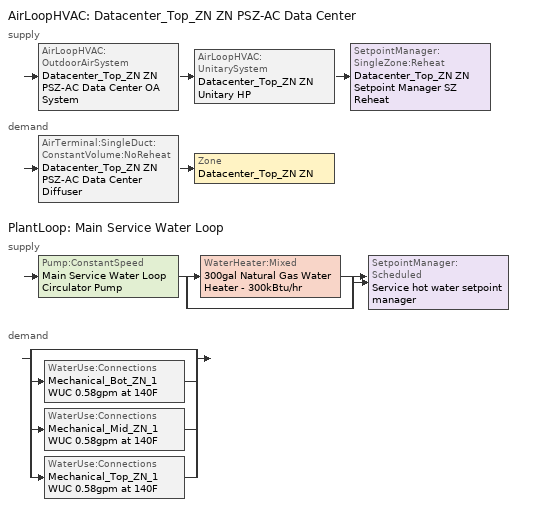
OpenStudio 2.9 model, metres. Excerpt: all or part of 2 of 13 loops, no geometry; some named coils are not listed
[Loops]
AirLoopHVAC 'Datacenter_Top_ZN ZN PSZ-AC Data Center'
 supply: AirLoopHVAC:OutdoorAirSystem 'Datacenter_Top_ZN ZN PSZ-AC Data Center OA System' > AirLoopHVAC:UnitarySystem 'Datacenter_Top_ZN ZN Unitary HP' > SetpointManager:SingleZone:Reheat 'Datacenter_Top_ZN ZN Setpoint Manager SZ Reheat'
 demand: AirTerminal:SingleDuct:ConstantVolume:NoReheat 'Datacenter_Top_ZN ZN PSZ-AC Data Center Diffuser' > Zone 'Datacenter_Top_ZN ZN'
PlantLoop 'Main Service Water Loop'
 supply: Pump:ConstantSpeed 'Main Service Water Loop Circulator Pump' > split
  | WaterHeater:Mixed '300gal Natural Gas Water Heater - 300kBtu/hr'
  | bypass
  join > SetpointManager:Scheduled 'Service hot water setpoint manager'
 demand: split
  | bypass
  | WaterUse:Connections 'Mechanical_Bot_ZN_1 WUC 0.58gpm at 140F'
  | WaterUse:Connections 'Mechanical_Mid_ZN_1 WUC 0.58gpm at 140F'
  | WaterUse:Connections 'Mechanical_Top_ZN_1 WUC 0.58gpm at 140F'
[Sizing:Zone]
Datacenter_Top_ZN ZN: Zone Cooling Design Supply Air Temperature Input Method=SupplyAirTemperature; Zone Cooling Design Supply Air Temperature {C}=12.7778; Zone Cooling Design Supply Air Temperature Difference {deltaC}=11.11; Zone Heating Design Supply Air Temperature Input Method=SupplyAirTemperature; Zone Heating Design Supply Air Temperature {C}=40; Zone Heating Design Supply Air Temperature Difference {deltaC}=11.11; Zone Cooling Design Supply Air Humidity Ratio {kg-H2O/kg-air}=0.0085; Zone Heating Design Supply Air Humidity Ratio {kg-H2O/kg-air}=0.008; Cooling Design Air Flow Method=DesignDay; Heating Design Air Flow Method=DesignDay; Account for Dedicated Outdoor Air System=No; Dedicated Outdoor Air System Control Strategy=NeutralSupplyAir; Dedicated Outdoor Air Low Setpoint Temperature for Design {C}=autosize; Dedicated Outdoor Air High Setpoint Temperature for Design {C}=autosize
[Zone equipment]
Datacenter_Top_ZN ZN: Datacenter_Top_ZN ZN PSZ-AC Data Center Diffuser
[PlantLoop]
Main Service Water Loop: Glycol Concentration=0; Maximum Loop Temperature {C}=60; Minimum Loop Temperature {C}=10; Plant Loop Volume {m3}=Autocalculate; Load Distribution Scheme=Optimal
[Sizing:Plant]
Main Service Water Loop: Loop Type=Heating; Design Loop Exit Temperature {C}=60; Loop Design Temperature Difference {deltaC}=5; Sizing Option=NonCoincident; Zone Timesteps in Averaging Window=1; Coincident Sizing Factor Mode=None
[SetpointManager:Scheduled]
Service hot water setpoint manager: Control Variable=Temperature; Schedule=Service Water Loop Temp - 140F
[Pump:ConstantSpeed]
Main Service Water Loop Circulator Pump: Rated Flow Rate {m3/s}=autosize; Rated Pump Head {Pa}=29891; Rated Power Consumption {W}=autosize; Motor Efficiency=0.3; Fraction of Motor Inefficiencies to Fluid Stream=0; Pump Control Type=Intermittent; Design Power Sizing Method=PowerPerFlowPerPressure; Design Electric Power per Unit Flow Rate {W/(m3/s)}=348701.1; Design Shaft Power per Unit Flow Rate per Unit Head {W-s/m3-Pa}=1.28205
[AirLoopHVAC]
Datacenter_Top_ZN ZN PSZ-AC Data Center: Availability Schedule=Always On Discrete; Design Supply Air Flow Rate {m3/s}=AutoSize
[Sizing:System]
Datacenter_Top_ZN ZN PSZ-AC Data Center: Type of Load to Size On=Sensible; Design Outdoor Air Flow Rate {m3/s}=Autosize; Central Heating Maximum System Air Flow Ratio=1; Preheat Design Temperature {C}=7.22222; Preheat Design Humidity Ratio {kg-H2O/kg-Air}=0.008; Precool Design Temperature {C}=12.7778; Precool Design Humidity Ratio {kg-H2O/kg-Air}=0.008; Central Cooling Design Supply Air Temperature {C}=12.7778; Central Heating Design Supply Air Temperature {C}=40; Sizing Option=Coincident; 100% Outdoor Air in Cooling=No; 100% Outdoor Air in Heating=No; Central Cooling Design Supply Air Humidity Ratio {kg-H2O/kg-Air}=0.0085; Central Heating Design Supply Air Humidity Ratio {kg-H2O/kg-Air}=0.008; Cooling Design Air Flow Method=DesignDay; Cooling Design Air Flow Rate {m3/s}=0; Heating Design Air Flow Method=DesignDay; Heating Design Air Flow Rate {m3/s}=0; System Outdoor Air Method=ZoneSum; Zone Maximum Outdoor Air Fraction=1; Cooling Supply Air Flow Rate Per Floor Area {m3/s-m2}=0.00996765; Cooling Fraction of Autosized Cooling Supply Air Flow Rate=1; Cooling Supply Air Flow Rate Per Unit Cooling Capacity {m3/s-W}=3.94755e-05; Heating Supply Air Flow Rate Per Floor Area {m3/s-m2}=0.00996765; Heating Fraction of Autosized Heating Supply Air Flow Rate=1; Heating Fraction of Autosized Cooling Supply Air Flow Rate=1; Heating Supply Air Flow Rate Per Unit Heating Capacity {m3/s-W}=3.15882e-05; Cooling Design Capacity Method=CoolingDesignCapacity; Cooling Design Capacity {W}=autosize; Cooling Design Capacity Per Floor Area {W/m2}=234.7; Fraction of Autosized Cooling Design Capacity=1; Heating Design Capacity Method=HeatingDesignCapacity; Heating Design Capacity {W}=autosize; Heating Design Capacity Per Floor Area {W/m2}=157; Fraction of Autosized Heating Design Capacity=1; Central Cooling Capacity Control Method=OnOff
[Controller:OutdoorAir]
Datacenter_Top_ZN ZN PSZ-AC Data Center OA System Controller: Minimum Outdoor Air Flow Rate {m3/s}=autosize; Maximum Outdoor Air Flow Rate {m3/s}=Autosize; Economizer Control Type=NoEconomizer; Economizer Control Action Type=ModulateFlow; Economizer Maximum Limit Dry-Bulb Temperature {C}=28; Economizer Maximum Limit Enthalpy {J/kg}=64000; Lockout Type=NoLockout; Minimum Limit Type=FixedMinimum; Minimum Outdoor Air Schedule=Always On Discrete; Controller Mechanical Ventilation=Controller Mechanical Ventilation 4; High Humidity Control=No; Heat Recovery Bypass Control Type=BypassWhenWithinEconomizerLimits
[Controller:MechanicalVentilation]
Controller Mechanical Ventilation 4: Availability Schedule=Always On Discrete; System Outdoor Air Method=ZoneSum
[AirLoopHVAC:OutdoorAirSystem]
Datacenter_Top_ZN ZN PSZ-AC Data Center OA System: Controller=Datacenter_Top_ZN ZN PSZ-AC Data Center OA System Controller
[SetpointManager:SingleZone:Reheat]
Datacenter_Top_ZN ZN Setpoint Manager SZ Reheat: Minimum Supply Air Temperature {C}=12.7778; Maximum Supply Air Temperature {C}=40; Control Zone=Datacenter_Top_ZN ZN
[Fan:OnOff]
Datacenter_Top_ZN ZN PSZ-AC Data Center Fan: Availability Schedule=Always On Discrete; Fan Total Efficiency=0.54; Pressure Rise {Pa}=622.722; Maximum Flow Rate {m3/s}=autosize; Motor Efficiency=0.9; Motor In Airstream Fraction=1; Fan Power Ratio Function of Speed Ratio Curve=Fan On Off Power Curve 3; Fan Efficiency Ratio Function of Speed Ratio Curve=Fan On Off Efficiency Curve 3
[Coil:Heating:Electric]
Datacenter_Top_ZN ZN PSZ-AC Data Center Electric Backup Htg Coil: Availability Schedule=Always On Discrete; Efficiency=1
[AirLoopHVAC:UnitarySystem]
Datacenter_Top_ZN ZN Unitary HP: Control Type=Load; Controlling Zone or Thermostat Location=Datacenter_Top_ZN ZN; Dehumidification Control Type=None; Supply Fan=Datacenter_Top_ZN ZN PSZ-AC Data Center Fan; Fan Placement=BlowThrough; Supply Air Fan Operating Mode Schedule=Always On Discrete; Heating Coil=Datacenter_Top_ZN ZN PSZ-AC Data Center Water-to-Air HP Htg Coil; DX Heating Coil Sizing Ratio=1; Cooling Coil=Datacenter_Top_ZN ZN PSZ-AC Data Center Water-to-Air HP Clg Coil; Use DOAS DX Cooling Coil=No; DOAS DX Cooling Coil Leaving Minimum Air Temperature {C}=2; Latent Load Control=SensibleOnlyLoadControl; Supplemental Heating Coil=Datacenter_Top_ZN ZN PSZ-AC Data Center Electric Backup Htg Coil; Supply Air Flow Rate During Cooling Operation {m3/s}=Autosize; Supply Air Flow Rate During Heating Operation {m3/s}=Autosize; Supply Air Flow Rate When No Cooling or Heating is Required {m3/s}=Autosize; Maximum Supply Air Temperature {C}=80; Maximum Outdoor Dry-Bulb Temperature for Supplemental Heater Operation {C}=4.44444; Maximum Cycling Rate {cycles/hr}=2.5; Heat Pump Time Constant {s}=60; Fraction of On-Cycle Power Use=0.01; Heat Pump Fan Delay Time {s}=60; Ancilliary On-Cycle Electric Power {W}=0; Ancilliary Off-Cycle Electric Power {W}=0
[AirTerminal:SingleDuct:ConstantVolume:NoReheat]
Datacenter_Top_ZN ZN PSZ-AC Data Center Diffuser: Availability Schedule=Always On Discrete; Maximum Air Flow Rate {m3/s}=AutoSize
[WaterHeater:Mixed]
300gal Natural Gas Water Heater - 300kBtu/hr: Tank Volume {m3}=1.13562; Setpoint Temperature Schedule=Service Water Loop Temp - 140F; Deadband Temperature Difference {deltaC}=2; Maximum Temperature Limit {C}=60; Heater Control Type=Cycle; Heater Maximum Capacity {W}=87921.3; Heater Fuel Type=NaturalGas; Heater Thermal Efficiency=0.78; Off Cycle Parasitic Fuel Consumption Rate {W}=2770.99; Off Cycle Parasitic Fuel Type=NaturalGas; Off Cycle Parasitic Heat Fraction to Tank=0.8; On Cycle Parasitic Fuel Consumption Rate {W}=2770.99; On Cycle Parasitic Fuel Type=NaturalGas; Ambient Temperature Indicator=Schedule; Ambient Temperature Schedule=Water Heater Ambient Temp Schedule - 71.6f; Off Cycle Loss Coefficient to Ambient Temperature {W/K}=6; On Cycle Loss Coefficient to Ambient Temperature {W/K}=6; Use Side Effectiveness=1; Source Side Effectiveness=1; Use Side Design Flow Rate {m3/s}=autosize; Source Side Design Flow Rate {m3/s}=autosize; Indirect Water Heating Recovery Time {hr}=1.5; Source Side Flow Control Mode=IndirectHeatPrimarySetpoint
[WaterUse:Connections]
Name | Water Use Equipment Name 1
Mechanical_Bot_ZN_1 WUC 0.58gpm at 140F | Mechanical_Bot_ZN_1 Service Water Use 0.58gpm at 140F
Mechanical_Mid_ZN_1 WUC 0.58gpm at 140F | Mechanical_Mid_ZN_1 Service Water Use 0.58gpm at 140F
Mechanical_Top_ZN_1 WUC 0.58gpm at 140F | Mechanical_Top_ZN_1 Service Water Use 0.58gpm at 140F
[WaterUse:Equipment:Definition] Peak Flow Rate {m3/s}=3.65923e-05; Sensible Fraction Schedule=Fraction Sensible - 0.2; Latent Fraction Schedule=Fraction Latent - 0.05
Name | Target Temperature Schedule
Main Service Water Use Def 0.58gpm | Mixed Water At Faucet Temp - 140F
Main Service Water Use Def 0.58gpm 1 | Mixed Water At Faucet Temp - 140F 1
Main Service Water Use Def 0.58gpm 2 | Mixed Water At Faucet Temp - 140F 2
[WaterUse:Equipment] Flow Rate Fraction Schedule=OfficeLarge BLDG_SWH_SCH
Name | Water Use Equipment Definition | Space
Mechanical_Bot_ZN_1 Service Water Use 0.58gpm at 140F | Main Service Water Use Def 0.58gpm | Mechanical_Bot_ZN_1
Mechanical_Mid_ZN_1 Service Water Use 0.58gpm at 140F | Main Service Water Use Def 0.58gpm 1 | Mechanical_Mid_ZN_1
Mechanical_Top_ZN_1 Service Water Use 0.58gpm at 140F | Main Service Water Use Def 0.58gpm 2 | Mechanical_Top_ZN_1
[Schedule:Constant]
Always On Discrete: Value=1
[Schedule:Ruleset]
Service Water Loop Temp - 140F: Default Day Schedule=Service Water Loop Temp - 140F Default
Water Heater Ambient Temp Schedule - 71.6f: Default Day Schedule=Water Heater Ambient Temp Schedule - 71.6f Default
Fraction Sensible - 0.2: Default Day Schedule=Fraction Sensible - 0.2 Default
Fraction Latent - 0.05: Default Day Schedule=Fraction Latent - 0.05 Default
Mixed Water At Faucet Temp - 140F: Default Day Schedule=Mixed Water At Faucet Temp - 140F Default
OfficeLarge BLDG_SWH_SCH: Default Day Schedule=OfficeLarge BLDG_SWH_SCH Default; Summer Design Day Schedule=OfficeLarge BLDG_SWH_SCH Summer Design Day; Winter Design Day Schedule=OfficeLarge BLDG_SWH_SCH Winter Design Day
Mixed Water At Faucet Temp - 140F 1: Default Day Schedule=Mixed Water At Faucet Temp - 140F Default 1
Mixed Water At Faucet Temp - 140F 2: Default Day Schedule=Mixed Water At Faucet Temp - 140F Default 2
[Schedule:Day]
Service Water Loop Temp - 140F Default; Mixed Water At Faucet Temp - 140F Default; Mixed Water At Faucet Temp - 140F Default 1; Mixed Water At Faucet Temp - 140F Default 2: 24, 0, 60
Water Heater Ambient Temp Schedule - 71.6f Default: 24, 0, 22
Fraction Sensible - 0.2 Default: 24, 0, 0.2
Fraction Latent - 0.05 Default: 24, 0, 0.05
OfficeLarge BLDG_SWH_SCH Default: 6, 0, 0, 7, 0, 0.07, 11, 0, 0.04, 13, 0, 0.06, 14, 0, 0.09, 15, 0, 0.06, 21, 0, 0.04, 22, 0, 0.07, 24, 0, 0.04
OfficeLarge BLDG_SWH_SCH Summer Design Day; OfficeLarge BLDG_SWH_SCH SmrDsn|Wkdy Day: 6, 0, 0, 7, 0, 0.07, 8, 0, 0.19, 9, 0, 0.35, 10, 0, 0.38, 11, 0, 0.39, 12, 0, 0.47, 13, 0, 0.57, 14, 0, 0.54, 15, 0, 0.34, 16, 0, 0.33, 17, 0, 0.44, 18, 0, 0.26, 19, 0, 0.21, 20, 0, 0.15, 21, 0, 0.17, 22, 0, 0.08, 24, 0, 0.05
OfficeLarge BLDG_SWH_SCH Winter Design Day; OfficeLarge BLDG_SWH_SCH WntrDsn|Sat Day: 6, 0, 0, 7, 0, 0.07, 8, 0, 0.11, 9, 0, 0.15, 10, 0, 0.21, 11, 0, 0.19, 12, 0, 0.23, 13, 0, 0.2, 14, 0, 0.19, 15, 0, 0.15, 16, 0, 0.13, 17, 0, 0.14, 21, 0, 0.07, 22, 0, 0.09, 24, 0, 0.05
[Schedule:Rule] Schedule Ruleset=OfficeLarge BLDG_SWH_SCH; Date Specification Type=DateRange; Start Month=1; Start Day=1; End Month=12; End Day=31
Name | Rule Order | Day Schedule | Apply Monday | Apply Tuesday | Apply Wednesday | Apply Thursday | Apply Friday | Apply Saturday
Schedule Rule 29 | 1 | OfficeLarge BLDG_SWH_SCH SmrDsn|Wkdy Day | Yes | Yes | Yes | Yes | Yes
Schedule Rule 30 | 0 | OfficeLarge BLDG_SWH_SCH WntrDsn|Sat Day |  |  |  |  |  | Yes
[Curve:Exponent]
Fan On Off Power Curve 3: Coefficient1 Constant=1; Coefficient2 Constant=0; Coefficient3 Constant=0; Minimum Value of x=0; Maximum Value of x=1
[Curve:Cubic]
Fan On Off Efficiency Curve 3: Coefficient1 Constant=1; Coefficient2 x=0; Coefficient3 x**2=0; Coefficient4 x**3=0; Minimum Value of x=0; Maximum Value of x=1
